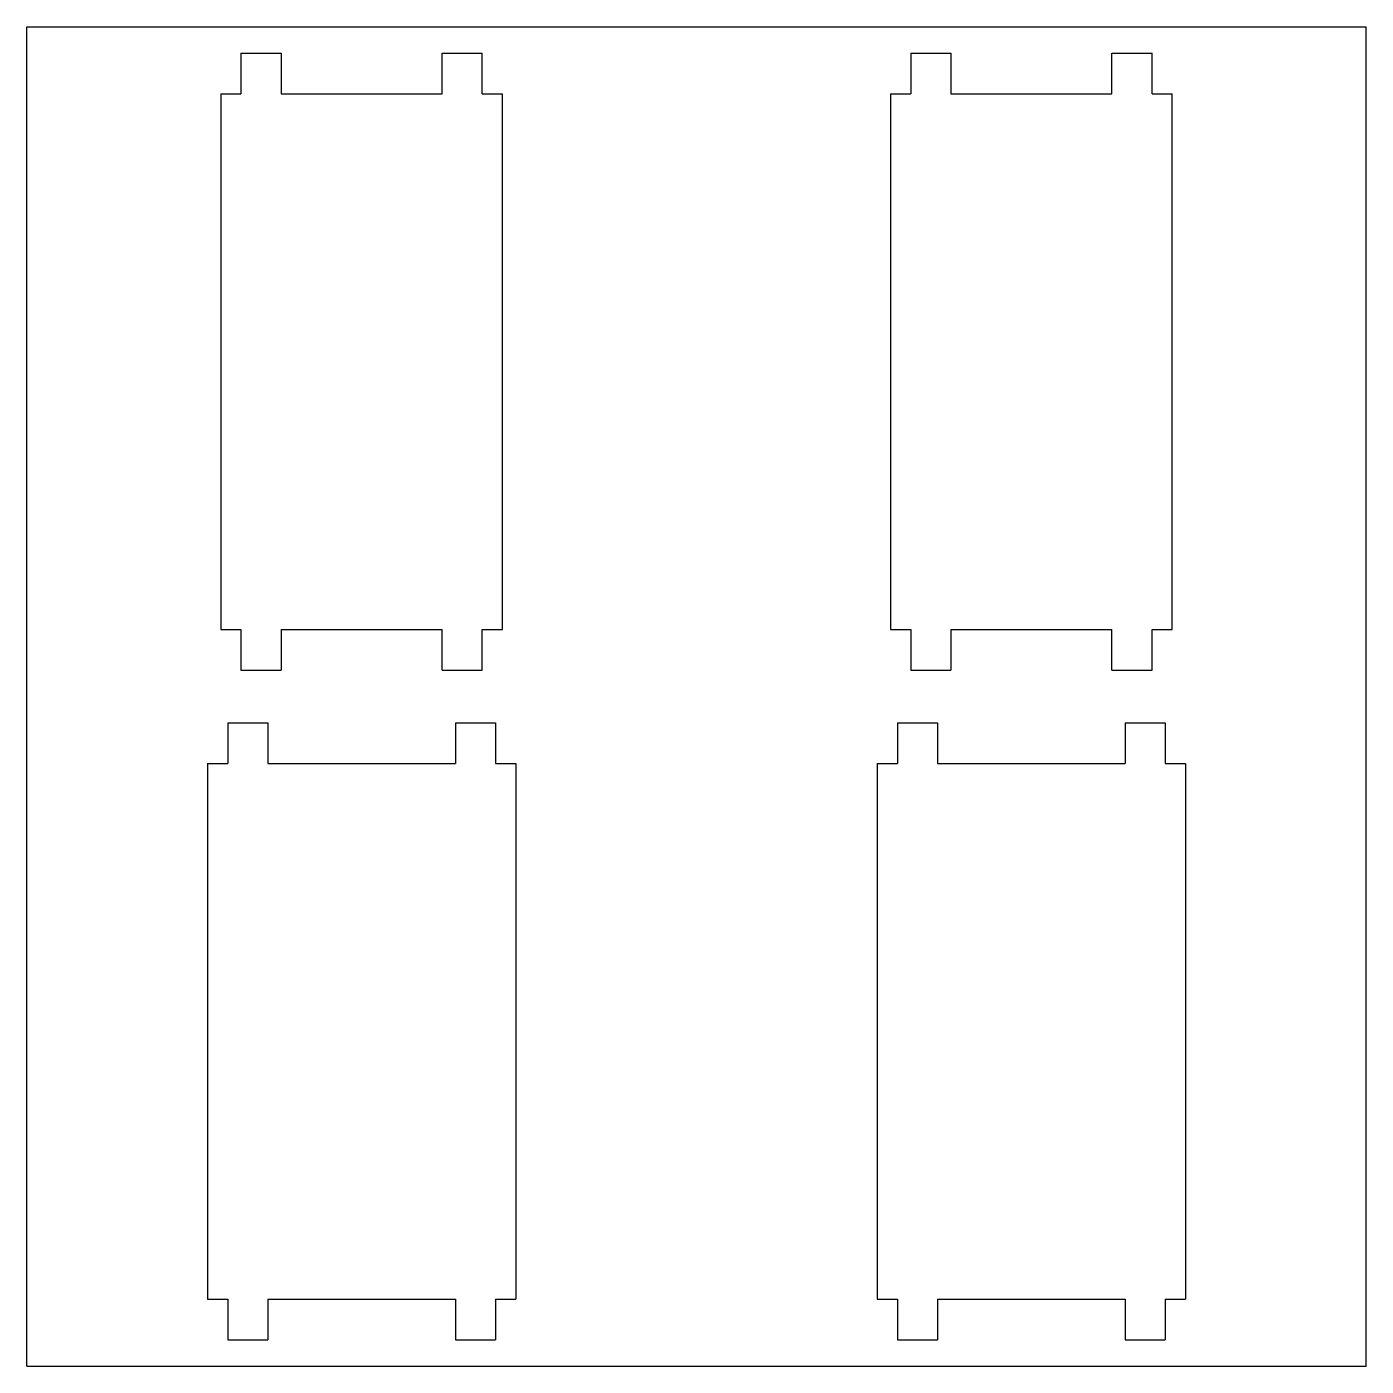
# Model space of a CAD drawing. Extents: x 0 to 200, y 0 to 200.
import ezdxf

# ---------------------------------------------------------------- set-up
doc = ezdxf.new("R2010")
doc.units = 0
doc.layers.add('Edge', color=2, linetype='CONTINUOUS')
doc.layers.add('Laser_Cut', color=1, linetype='CONTINUOUS')

msp = doc.modelspace()

# ---------------------------------------------------------------- linework, layer by layer
at = {"layer": 'Edge', "linetype": 'Continuous'}
for p, q in [((0, 0), (0, 200)), ((0, 200), (200, 200)), ((200, 0), (200, 200)), ((0, 0), (200, 0))]:
    msp.add_line(p, q, dxfattribs=at)
at = {"layer": 'Laser_Cut'}
for p, q in [((31.98, 196.05), (31.98, 190)), ((31.98, 196.05), (37.98, 196.05)), ((37.98, 196.05), (37.98, 190)), ((62.02, 196.05), (68.02, 196.05)), ((62.02, 190), (62.02, 196.05)), ((68.02, 190), (68.02, 196.05)), ((131.98, 196.05), (137.98, 196.05)), ((131.98, 196.05), (131.98, 190)), ((137.98, 196.05), (137.98, 190)), ((162.02, 196.05), (168.02, 196.05)), ((162.02, 190), (162.02, 196.05)), ((168.02, 190), (168.02, 196.05)), ((28.98, 190), (28.98, 110)), ((28.98, 190), (31.98, 190)), ((37.98, 190), (62.02, 190)), ((68.02, 190), (71.02, 190)), ((71.02, 110), (71.02, 190)), ((128.98, 190), (128.98, 110)), ((128.98, 190), (131.98, 190)), ((137.98, 190), (162.02, 190)), ((168.02, 190), (171.02, 190)), ((171.02, 110), (171.02, 190)), ((28.98, 110), (31.98, 110)), ((31.98, 110), (31.98, 103.95)), ((37.98, 110), (37.98, 103.95)), ((37.98, 110), (62.02, 110)), ((62.02, 103.95), (62.02, 110)), ((68.02, 103.95), (68.02, 110)), ((68.02, 110), (71.02, 110)), ((128.98, 110), (131.98, 110)), ((131.98, 110), (131.98, 103.95)), ((137.98, 110), (137.98, 103.95)), ((137.98, 110), (162.02, 110)), ((162.02, 103.95), (162.02, 110)), ((168.02, 103.95), (168.02, 110)), ((168.02, 110), (171.02, 110)), ((31.98, 103.95), (37.98, 103.95)), ((62.02, 103.95), (68.02, 103.95)), ((131.98, 103.95), (137.98, 103.95)), ((162.02, 103.95), (168.02, 103.95)), ((30, 96.05), (36, 96.05)), ((64, 96.05), (70, 96.05)), ((130, 96.05), (136, 96.05)), ((164, 96.05), (170, 96.05)), ((36, 90), (64, 90)), ((70, 90), (73, 90)), ((127, 90), (130, 90)), ((136, 90), (164, 90)), ((170, 90), (173, 90)), ((27, 90), (30, 90)), ((36, 10), (64, 10)), ((70, 10), (73, 10)), ((127, 10), (130, 10)), ((136, 10), (164, 10)), ((170, 10), (173, 10)), ((27, 10), (30, 10)), ((30, 3.95), (36, 3.95)), ((64, 3.95), (70, 3.95)), ((130, 3.95), (136, 3.95)), ((164, 3.95), (170, 3.95))]:
    msp.add_line(p, q, dxfattribs=at)
at = {"layer": 'Laser_Cut', "linetype": 'Continuous'}
for p, q in [((30, 96.05), (30, 90)), ((36, 96.05), (36, 90)), ((64, 96.05), (64, 90)), ((70, 96.05), (70, 90)), ((130, 96.05), (130, 90)), ((136, 96.05), (136, 90)), ((164, 96.05), (164, 90)), ((170, 96.05), (170, 90)), ((73, 90), (73, 10)), ((127, 90), (127, 10)), ((173, 90), (173, 10)), ((27, 90), (27, 10)), ((70, 10), (70, 3.95)), ((130, 10), (130, 3.95)), ((136, 10), (136, 3.95)), ((164, 10), (164, 3.95)), ((170, 10), (170, 3.95)), ((30, 10), (30, 3.95)), ((36, 10), (36, 3.95)), ((64, 10), (64, 3.95))]:
    msp.add_line(p, q, dxfattribs=at)

doc.saveas('drawing.dxf')
